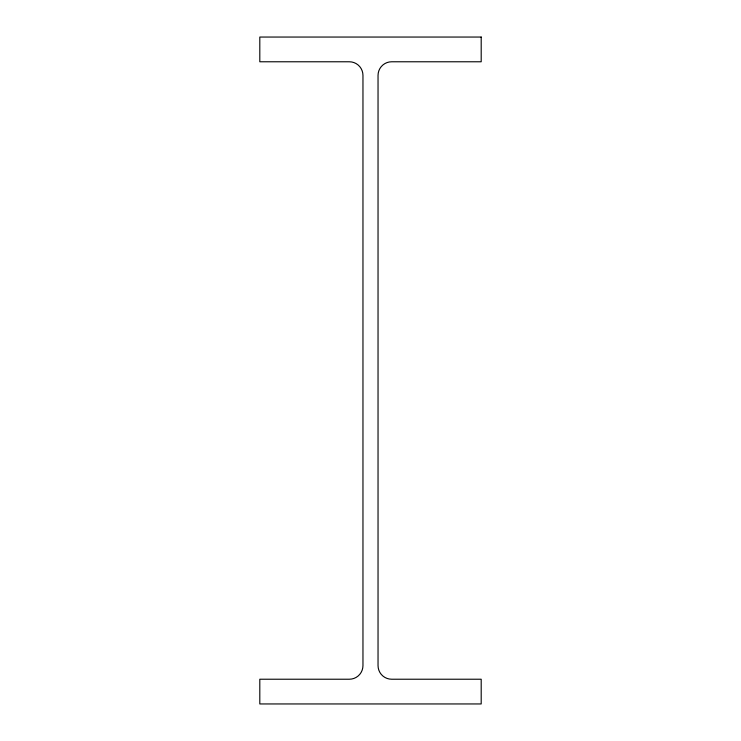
<?xml version="1.0" encoding="UTF-8"?>
<svg xmlns="http://www.w3.org/2000/svg" width="741" height="741" viewBox="0 0 741 741"><rect width="100%" height="100%" fill="white"/><g stroke="black" fill="none" stroke-linecap="round" stroke-linejoin="round"><path stroke-width="1.11" d="M481.196 37.05L259.804 37.05L259.804 61.772L349.326 61.772A13.634 13.634 0 0 1 362.96 75.406L362.96 665.594A13.634 13.634 0 0 1 349.326 679.228L259.804 679.228L259.804 703.95L481.196 703.95L481.196 679.228L391.674 679.228A13.634 13.634 0 0 1 378.04 665.594L378.04 75.406A13.634 13.634 0 0 1 391.674 61.772L481.196 61.772L481.196 37.05"/></g></svg>
